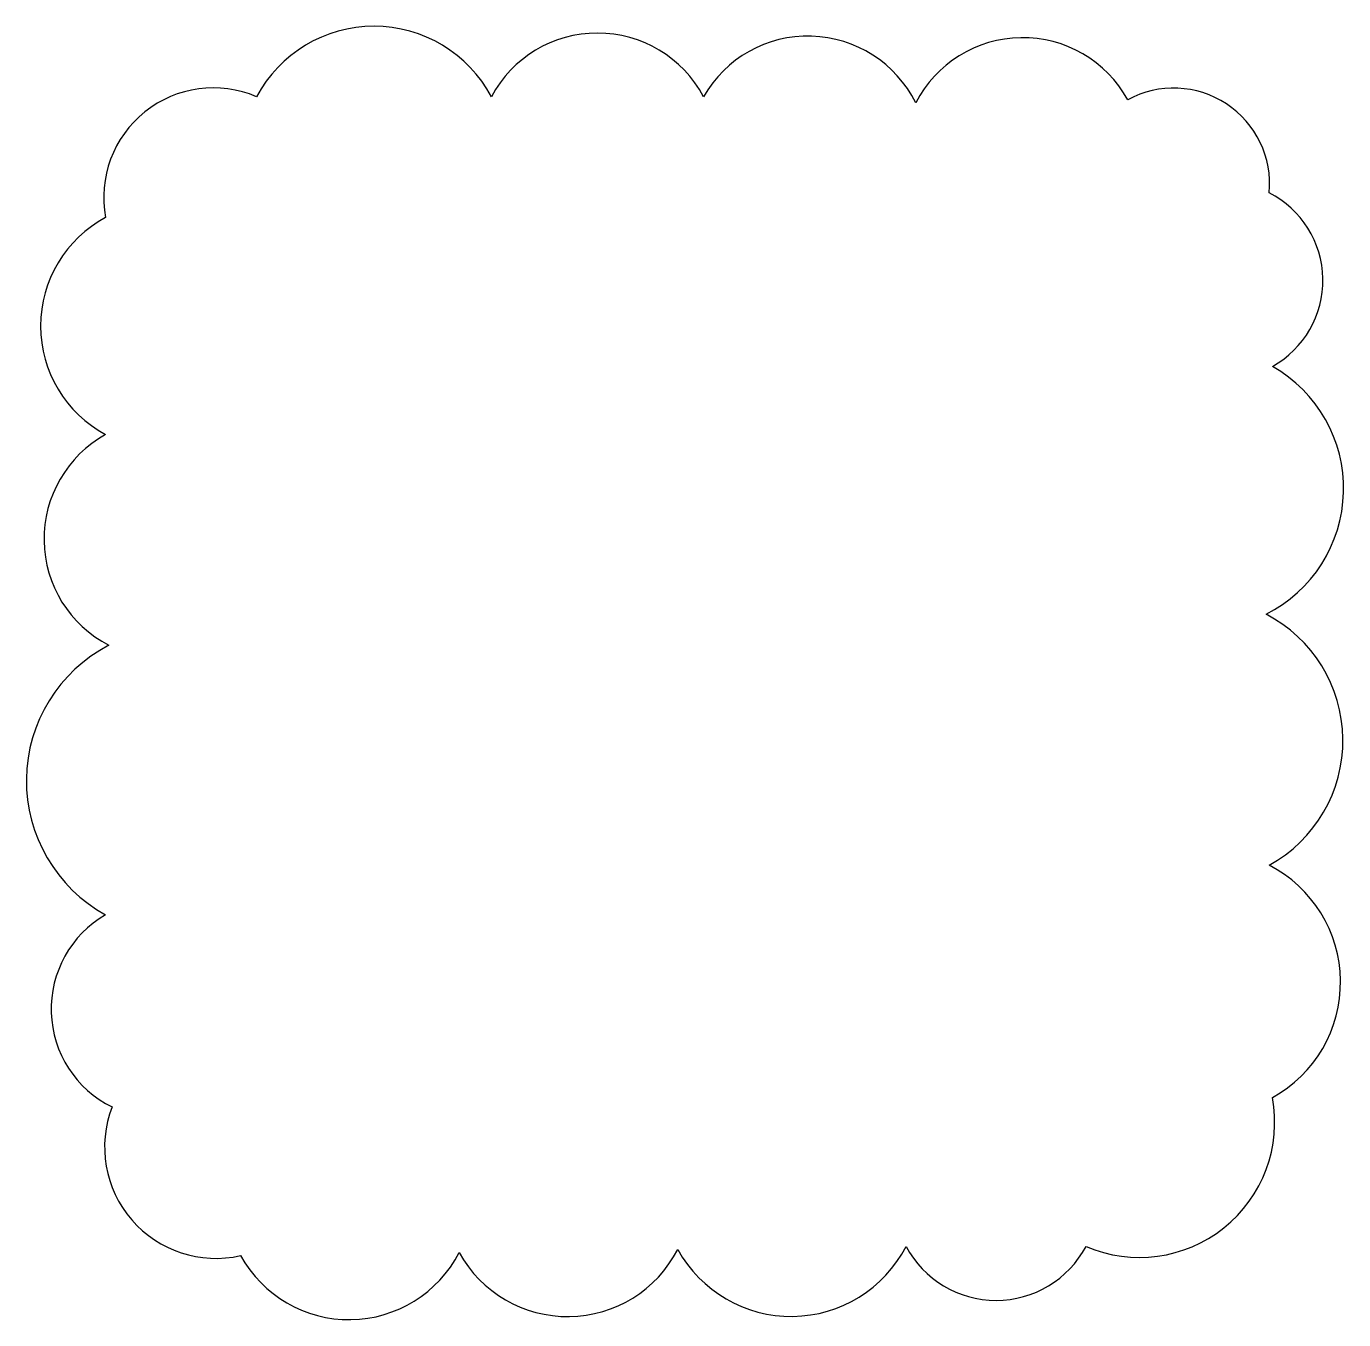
# Model space of a CAD drawing. Header units: feet. Extents: x -0.51 to 0.51, y -0.5 to 0.51.
import ezdxf

# ---------------------------------------------------------------- set-up
doc = ezdxf.new("R2010")
doc.units = ezdxf.units.FT
doc.header["$MEASUREMENT"] = 0

msp = doc.modelspace()

# ---------------------------------------------------------------- linework, layer by layer
msp.add_lwpolyline([(0.3132, -0.4457, 0.6), (0.4585, -0.3297, 0.6), (0.456, -0.1486, 0.6), (0.4535, 0.0471, 0.6), (0.4585, 0.2403, 0.6), (0.456, 0.3756, 0.6), (0.3458, 0.4481, 0.6), (0.1804, 0.4457, 0.6), (0.015, 0.4505, 0.6), (-0.1504, 0.4505, 0.6), (-0.3334, 0.4505, 0.6), (-0.4511, 0.3563, 0.6), (-0.4511, 0.1872, 0.6), (-0.4486, 0.0229, 0.6), (-0.4511, -0.1872, 0.6), (-0.4461, -0.337, 0.6), (-0.3459, -0.4529, 0.6), (-0.1755, -0.4505, 0.6), (-0.0051, -0.4481, 0.6), (0.1729, -0.4457, 0.6)], format="xyb", close=True)
at = {"layer": 'Defpoints'}
msp.add_point((0, 0), dxfattribs=at)

doc.saveas('drawing.dxf')
